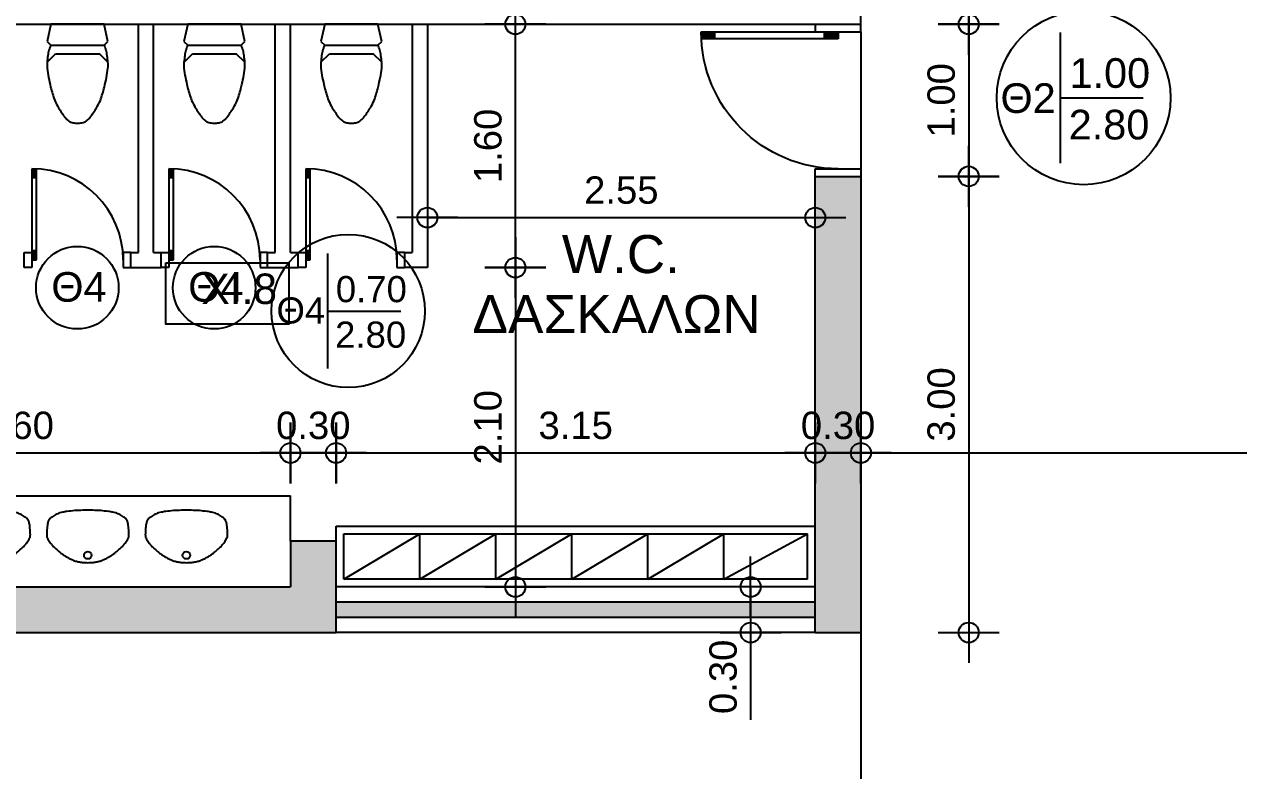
# Model space of a CAD drawing. Header units: metres. Extents: x -11 to 85, y -301 to 135.
# Drawn here: x 16.92 to 24.91, y -209.06 to -204.15 of the extents above; entities that cross this region are included whole.
import ezdxf

# ---------------------------------------------------------------- set-up
doc = ezdxf.new("R2010")
doc.units = ezdxf.units.M
doc.header["$LTSCALE"] = 0.036
doc.header["$PDMODE"] = 2
for name, color, linetype in [('arxitek isogeio', 252, 'Continuous'), ('DIMBLK', 252, 'Continuous'), ('electext', 20, 'Continuous'), ('Epipla', 252, 'Continuous'), ('Parathira', 252, 'Continuous')]:
    doc.layers.add(name, color=color, linetype=linetype)
doc.styles.add('COMU-N', font='arial.ttf')
doc.styles.get("Standard").update_dxf_attribs({"font": 'arial.ttf'})
doc.dimstyles.new('CADWDOT', dxfattribs={"dimscale": 0.1, "dimtxt": 1.8, "dimasz": 0.08, "dimexe": 2, "dimexo": 0, "dimgap": 0.09, "dimtad": 0, "dimrnd": 0.001, "dimzin": 0, "dimdsep": 46, "dimtxsty": 'Standard', "dimblk1": 'ARTDIM', "dimblk2": 'ARTDIM', "dimsah": 1, "dimcen": 0.09, "dimdle": 0.05, "dimse1": 1, "dimse2": 1, "dimadec": 0, "dimazin": 0, "dimtfac": 1, "dimtmove": 0, "dimatfit": 3, "dimldrblk": 'ARTDIM', "dimfxl": 2, "dimtvp": 0.9999, "dimtolj": 1, "dimtzin": 0, "dimarcsym": 0})

# ---------------------------------------------------------------- blocks, each defined once
blk = doc.blocks.new('ARTDIM')
at = {"layer": 'DIMBLK'}
for p, q in [((0, -24.9975), (0, 24.9975)), ((-24.9975, 0), (24.9975, 0))]:
    blk.add_line(p, q, dxfattribs=at)
blk.add_circle((0, 0), 8.25, dxfattribs=at)
blk = doc.blocks.new('*D1321')
at = {"layer": 'arxitek isogeio', "color": 0, "lineweight": -2}
blk.add_line((22.1317, -206.9656), (22.4157, -206.9656), dxfattribs=at)
at = {"layer": 'Defpoints', "color": 0, "transparency": 16777216}
for p in [(22.1237, -206.9656), (22.4237, -206.9656), (22.4237, -206.9656)]:
    blk.add_point(p, dxfattribs=at)
at = {"layer": 'arxitek isogeio', "color": 0, "lineweight": -2, "xscale": 0.008, "yscale": 0.008, "zscale": 0.008, "rotation": 180}
blk.add_blockref('ARTDIM', (22.1237, -206.9656), dxfattribs=at)
at = {"layer": 'arxitek isogeio', "color": 0, "lineweight": -2, "xscale": 0.008, "yscale": 0.008, "zscale": 0.008}
blk.add_blockref('ARTDIM', (22.4237, -206.9656), dxfattribs=at)
at = {"layer": 'arxitek isogeio', "color": 0, "insert": (22.2737, -206.7856), "char_height": 0.18, "attachment_point": 5}
blk.add_mtext('\\A1;0.30', dxfattribs=at)
blk = doc.blocks.new('*D1322')
at = {"layer": 'arxitek isogeio', "color": 0, "lineweight": -2}
blk.add_line((22.4317, -206.9656), (40.1157, -206.9656), dxfattribs=at)
at = {"layer": 'Defpoints', "color": 0, "transparency": 16777216}
for p in [(22.4237, -206.9656), (40.1237, -206.9656), (40.1237, -206.9656)]:
    blk.add_point(p, dxfattribs=at)
at = {"layer": 'arxitek isogeio', "color": 0, "lineweight": -2, "xscale": 0.008, "yscale": 0.008, "zscale": 0.008, "rotation": 180}
blk.add_blockref('ARTDIM', (22.4237, -206.9656), dxfattribs=at)
at = {"layer": 'arxitek isogeio', "color": 0, "lineweight": -2, "xscale": 0.008, "yscale": 0.008, "zscale": 0.008}
blk.add_blockref('ARTDIM', (40.1237, -206.9656), dxfattribs=at)
at = {"layer": 'arxitek isogeio', "color": 0, "insert": (31.2737, -206.7856), "char_height": 0.18, "attachment_point": 5}
blk.add_mtext('\\A1;17.70', dxfattribs=at)
blk = doc.blocks.new('*D1362')
at = {"layer": 'arxitek isogeio', "color": 0, "lineweight": -2}
for p, q in [((21.6986, -207.8548), (21.6986, -208.1388)), ((21.6986, -208.1468), (21.6986, -208.7214))]:
    blk.add_line(p, q, dxfattribs=at)
at = {"layer": 'Defpoints', "color": 0, "transparency": 16777216}
for p in [(22.1237, -207.8468), (21.6986, -208.1468), (22.1237, -208.1468)]:
    blk.add_point(p, dxfattribs=at)
at = {"layer": 'arxitek isogeio', "color": 0, "lineweight": -2, "xscale": 0.008, "yscale": 0.008, "zscale": 0.008}
for p, rotation in [((21.6986, -207.8468), 90), ((21.6986, -208.1468), 270)]:
    blk.add_blockref('ARTDIM', p, dxfattribs=dict(at, rotation=rotation))
at = {"layer": 'arxitek isogeio', "color": 0, "insert": (21.5186, -208.4381), "char_height": 0.18, "attachment_point": 5, "rotation": 90}
blk.add_mtext('\\A1;0.30', dxfattribs=at)
blk = doc.blocks.new('*D1363')
at = {"layer": 'arxitek isogeio', "color": 0, "lineweight": -2}
blk.add_line((22.4157, -212.7331), (14.7817, -212.7331), dxfattribs=at)
at = {"layer": 'Defpoints', "color": 0, "transparency": 16777216}
for p in [(14.7737, -208.1468), (22.4237, -208.1468), (14.7737, -212.7331)]:
    blk.add_point(p, dxfattribs=at)
at = {"layer": 'arxitek isogeio', "color": 0, "lineweight": -2, "xscale": 0.008, "yscale": 0.008, "zscale": 0.008, "rotation": 180.0000000000008}
blk.add_blockref('ARTDIM', (14.7737, -212.7331), dxfattribs=at)
at = {"layer": 'arxitek isogeio', "color": 0, "lineweight": -2, "xscale": 0.008, "yscale": 0.008, "zscale": 0.008}
blk.add_blockref('ARTDIM', (22.4237, -212.7331), dxfattribs=at)
at = {"layer": 'arxitek isogeio', "color": 0, "insert": (18.5987, -212.5531), "char_height": 0.18, "attachment_point": 5}
blk.add_mtext('\\A1;7.65', dxfattribs=at)
blk = doc.blocks.new('*D1373')
at = {"layer": 'arxitek isogeio', "color": 0, "lineweight": -2}
blk.add_line((15.0817, -206.9656), (18.6657, -206.9656), dxfattribs=at)
at = {"layer": 'Defpoints', "color": 0, "transparency": 16777216}
for p in [(18.6737, -206.9656), (15.0737, -207.8468), (18.6737, -207.8468)]:
    blk.add_point(p, dxfattribs=at)
at = {"layer": 'arxitek isogeio', "color": 0, "lineweight": -2, "xscale": 0.008, "yscale": 0.008, "zscale": 0.008, "rotation": 180}
blk.add_blockref('ARTDIM', (15.0737, -206.9656), dxfattribs=at)
at = {"layer": 'arxitek isogeio', "color": 0, "lineweight": -2, "xscale": 0.008, "yscale": 0.008, "zscale": 0.008}
blk.add_blockref('ARTDIM', (18.6737, -206.9656), dxfattribs=at)
at = {"layer": 'arxitek isogeio', "color": 0, "insert": (16.8737, -206.7856), "char_height": 0.18, "attachment_point": 5}
blk.add_mtext('\\A1;3.60', dxfattribs=at)
blk = doc.blocks.new('A$C27552F6E')
at = {"layer": 'Parathira'}
for p, q in [((0, -0.05), (0, 0)), ((0.3, 0), (0.3, -0.05)), ((0.3, -0.05), (0, -0.05)), ((0.15, -0.05), (0.15, -0.095)), ((1.05, -0.05), (0.15, -0.05)), ((0.15, -0.059), (0.24, -0.059)), ((0.15, -0.068), (0.24, -0.068)), ((0.15, -0.077), (0.24, -0.077)), ((0.24, -0.095), (0.24, -0.05)), ((0.96, -0.095), (0.96, -0.05)), ((0.96, -0.059), (1.05, -0.059)), ((0.96, -0.068), (1.0498, -0.068)), ((0.96, -0.077), (1.0496, -0.077)), ((0.15, -0.086), (0.24, -0.086)), ((0.15, -0.095), (1.0489, -0.095)), ((0.96, -0.086), (1.0493, -0.086)), ((0.3, -0.95), (0, -0.95)), ((0, -0.95), (0, -1)), ((0.3, -1), (0.3, -0.95))]:
    blk.add_line(p, q, dxfattribs=at)
blk.add_arc((0.15, -0.05), 0.9, 270, 0, dxfattribs=at)
blk = doc.blocks.new('A$C42762A58')
at = {"layer": 'Parathira'}
for p, q in [((-0.65, 0), (-0.7, 0)), ((-0.65, -0.1), (-0.65, 0)), ((-0.05, 0), (0, 0)), ((-0.05, -0.1), (-0.05, 0)), ((-0.08, -0.05), (-0.08, -0.6492)), ((-0.05, -0.05), (-0.08, -0.05)), ((-0.074, -0.05), (-0.074, -0.11)), ((-0.068, -0.05), (-0.068, -0.11)), ((-0.062, -0.05), (-0.062, -0.11)), ((-0.056, -0.05), (-0.056, -0.11)), ((-0.05, -0.65), (-0.05, -0.05)), ((-0.7, -0.1), (-0.65, -0.1)), ((-0.08, -0.11), (-0.05, -0.11)), ((0, -0.1), (-0.05, -0.1)), ((-0.08, -0.59), (-0.05, -0.59)), ((-0.074, -0.59), (-0.074, -0.6495)), ((-0.068, -0.59), (-0.068, -0.6497)), ((-0.062, -0.59), (-0.062, -0.6499)), ((-0.056, -0.59), (-0.056, -0.65))]:
    blk.add_line(p, q, dxfattribs=at)
blk.add_arc((-0.05, -0.05), 0.6, 180, 270, dxfattribs=at)
blk = doc.blocks.new('A$C01D1717B')
at = {"layer": 'Epipla'}
for p, q in [((0, 0.65), (-0.0135, 0.65)), ((0.0135, 0.65), (0, 0.65)), ((-0.2, 0.2499), (-0.144, 0.1936)), ((0.2, 0.2499), (0.144, 0.1936)), ((0.144, 0.1936), (-0.144, 0.1936)), ((-0.1749, 0.1375), (-0.2001, 0.1135)), ((-0.2001, 0.1135), (-0.175, 0)), ((0.1749, 0.1375), (-0.1749, 0.1375)), ((0.2001, 0.1135), (0.1749, 0.1375)), ((0.175, 0), (0.2001, 0.1135)), ((-0.175, 0), (0.175, 0))]:
    blk.add_line(p, q, dxfattribs=at)
for centre, radius, start, end in [((0.0095, 0.5223), 0.1325, 113.51579, 119.72234), ((0.0017, 0.5015), 0.1493, 95.85809, 107.57426), ((-0.0122, 0.4507), 0.201, 73.93565, 82.632), ((-0.0082, 0.5249), 0.1296, 60.2089, 66.55297), ((0.5838, 0.1051), 0.8367, 142.70814, 147.97743), ((0.0553, 0.4986), 0.178, 128.77549, 140.40019), ((-0.1951, 0.3568), 0.3767, 42.66934, 48.15499), ((-0.6395, 0.0666), 0.9044, 32.21981, 37.09462), ((0.8911, 0.1347), 1.1034, 160.65473, 165.42329), ((0.7563, 0.0754), 1.001, 151.77231, 154.88172), ((-0.4244, 0.2421), 0.6297, 24.20127, 29.14471), ((-1.2303, 0.0313), 1.4578, 15.15651, 18.76547), ((3.6947, -0.473), 3.9714, 167.11691, 168.05479), ((-2.6921, -0.2523), 2.9449, 11.78174, 13.04657), ((1.3013, 0.0857), 1.5151, 169.99422, 172.28131), ((-0.6437, 0.1882), 0.8498, 6.82316, 10.90131), ((0.2581, 0.2701), 0.4586, 177.60795, 182.39205), ((0.9792, 0.3647), 1.1848, 185.51149, 187.67058), ((-1.2553, 0.3966), 1.4627, 352.53456, 354.28337), ((-0.2946, 0.2701), 0.495, 357.78403, 2.21597), ((0.8678, 0.3808), 1.0769, 189.31171, 191.25546), ((0.059, 0.2466), 0.2588, 197.06217, 201.44258), ((-0.8352, 0.5177), 1.0808, 340.22335, 341.27189), ((-0.2569, 0.27), 0.4563, 347.42222, 352.0106), ((-0.027, 0.2178), 0.1683, 203.03727, 208.50997), ((-0.1052, 0.2817), 0.315, 332.76492, 335.68784)]:
    blk.add_arc(centre, radius, start, end, dxfattribs=at)
blk = doc.blocks.new('*D1417')
at = {"layer": 'arxitek isogeio', "color": 0, "lineweight": -2}
blk.add_line((20.1524, -205.7388), (20.1524, -204.1548), dxfattribs=at)
at = {"layer": 'Defpoints', "color": 0, "transparency": 16777216}
for p in [(19.5352, -204.1468), (20.1524, -204.1468), (19.5352, -205.7468)]:
    blk.add_point(p, dxfattribs=at)
at = {"layer": 'arxitek isogeio', "color": 0, "lineweight": -2, "xscale": 0.008, "yscale": 0.008, "zscale": 0.008}
for p, rotation in [((20.1524, -204.1468), 90), ((20.1524, -205.7468), 270)]:
    blk.add_blockref('ARTDIM', p, dxfattribs=dict(at, rotation=rotation))
at = {"layer": 'arxitek isogeio', "color": 0, "insert": (19.9724, -204.9468), "char_height": 0.18, "attachment_point": 5, "rotation": 90}
blk.add_mtext('\\A1;1.60', dxfattribs=at)
blk = doc.blocks.new('*D1418')
at = {"layer": 'arxitek isogeio', "color": 0, "lineweight": -2}
blk.add_line((20.1524, -205.7548), (20.1524, -207.8388), dxfattribs=at)
at = {"layer": 'Defpoints', "color": 0, "transparency": 16777216}
for p in [(19.5352, -205.7468), (19.5352, -207.8468), (20.1524, -207.8468)]:
    blk.add_point(p, dxfattribs=at)
at = {"layer": 'arxitek isogeio', "color": 0, "lineweight": -2, "xscale": 0.008, "yscale": 0.008, "zscale": 0.008}
for p, rotation in [((20.1524, -205.7468), 90), ((20.1524, -207.8468), 270)]:
    blk.add_blockref('ARTDIM', p, dxfattribs=dict(at, rotation=rotation))
at = {"layer": 'arxitek isogeio', "color": 0, "insert": (19.9724, -206.7968), "char_height": 0.18, "attachment_point": 5, "rotation": 90}
blk.add_mtext('\\A1;2.10', dxfattribs=at)
blk = doc.blocks.new('*D1429')
at = {"layer": 'arxitek isogeio', "color": 0, "lineweight": -2}
blk.add_line((23.1324, -203.104), (23.1324, -204.1388), dxfattribs=at)
at = {"layer": 'Defpoints', "color": 0, "transparency": 16777216}
for p in [(22.5267, -203.096), (22.5267, -204.1468), (23.1324, -204.1468)]:
    blk.add_point(p, dxfattribs=at)
at = {"layer": 'arxitek isogeio', "color": 0, "lineweight": -2, "xscale": 0.008, "yscale": 0.008, "zscale": 0.008}
for p, rotation in [((23.1324, -203.096), 90), ((23.1324, -204.1468), 270)]:
    blk.add_blockref('ARTDIM', p, dxfattribs=dict(at, rotation=rotation))
at = {"layer": 'arxitek isogeio', "color": 0, "insert": (22.9524, -203.6214), "char_height": 0.18, "attachment_point": 5, "rotation": 90}
blk.add_mtext('\\A1;1.05', dxfattribs=at)
blk = doc.blocks.new('*D1430')
at = {"layer": 'arxitek isogeio', "color": 0, "lineweight": -2}
blk.add_line((23.1324, -204.1548), (23.1324, -205.1388), dxfattribs=at)
at = {"layer": 'Defpoints', "color": 0, "transparency": 16777216}
for p in [(22.5267, -204.1468), (22.5267, -205.1468), (23.1324, -205.1468)]:
    blk.add_point(p, dxfattribs=at)
at = {"layer": 'arxitek isogeio', "color": 0, "lineweight": -2, "xscale": 0.008, "yscale": 0.008, "zscale": 0.008}
for p, rotation in [((23.1324, -204.1468), 90), ((23.1324, -205.1468), 270)]:
    blk.add_blockref('ARTDIM', p, dxfattribs=dict(at, rotation=rotation))
at = {"layer": 'arxitek isogeio', "color": 0, "insert": (22.9524, -204.6468), "char_height": 0.18, "attachment_point": 5, "rotation": 90}
blk.add_mtext('\\A1;1.00', dxfattribs=at)
blk = doc.blocks.new('*D1431')
at = {"layer": 'arxitek isogeio', "color": 0, "lineweight": -2}
blk.add_line((23.1324, -205.1548), (23.1324, -208.1388), dxfattribs=at)
at = {"layer": 'Defpoints', "color": 0, "transparency": 16777216}
for p in [(22.5267, -205.1468), (22.5267, -208.1468), (23.1324, -208.1468)]:
    blk.add_point(p, dxfattribs=at)
at = {"layer": 'arxitek isogeio', "color": 0, "lineweight": -2, "xscale": 0.008, "yscale": 0.008, "zscale": 0.008}
for p, rotation in [((23.1324, -205.1468), 90), ((23.1324, -208.1468), 270)]:
    blk.add_blockref('ARTDIM', p, dxfattribs=dict(at, rotation=rotation))
at = {"layer": 'arxitek isogeio', "color": 0, "insert": (22.9524, -206.6468), "char_height": 0.18, "attachment_point": 5, "rotation": 90}
blk.add_mtext('\\A1;3.00', dxfattribs=at)
blk = doc.blocks.new('*D1433')
at = {"layer": 'arxitek isogeio', "color": 0, "lineweight": -2}
blk.add_line((18.6817, -206.9656), (18.9657, -206.9656), dxfattribs=at)
at = {"layer": 'Defpoints', "color": 0, "transparency": 16777216}
for p in [(18.9737, -206.9656), (18.6737, -207.5468), (18.9737, -207.5468)]:
    blk.add_point(p, dxfattribs=at)
at = {"layer": 'arxitek isogeio', "color": 0, "lineweight": -2, "xscale": 0.008, "yscale": 0.008, "zscale": 0.008, "rotation": 180}
blk.add_blockref('ARTDIM', (18.6737, -206.9656), dxfattribs=at)
at = {"layer": 'arxitek isogeio', "color": 0, "lineweight": -2, "xscale": 0.008, "yscale": 0.008, "zscale": 0.008}
blk.add_blockref('ARTDIM', (18.9737, -206.9656), dxfattribs=at)
at = {"layer": 'arxitek isogeio', "color": 0, "insert": (18.8237, -206.7856), "char_height": 0.18, "attachment_point": 5}
blk.add_mtext('\\A1;0.30', dxfattribs=at)
blk = doc.blocks.new('*D1434')
at = {"layer": 'arxitek isogeio', "color": 0, "lineweight": -2}
blk.add_line((18.9817, -206.9656), (22.1157, -206.9656), dxfattribs=at)
at = {"layer": 'Defpoints', "color": 0, "transparency": 16777216}
for p in [(22.1237, -206.9656), (18.9737, -207.5468), (22.1237, -207.5468)]:
    blk.add_point(p, dxfattribs=at)
at = {"layer": 'arxitek isogeio', "color": 0, "lineweight": -2, "xscale": 0.008, "yscale": 0.008, "zscale": 0.008, "rotation": 180}
blk.add_blockref('ARTDIM', (18.9737, -206.9656), dxfattribs=at)
at = {"layer": 'arxitek isogeio', "color": 0, "lineweight": -2, "xscale": 0.008, "yscale": 0.008, "zscale": 0.008}
blk.add_blockref('ARTDIM', (22.1237, -206.9656), dxfattribs=at)
at = {"layer": 'arxitek isogeio', "color": 0, "insert": (20.5487, -206.7856), "char_height": 0.18, "attachment_point": 5}
blk.add_mtext('\\A1;3.15', dxfattribs=at)
blk = doc.blocks.new('*D1435')
at = {"layer": 'arxitek isogeio', "color": 0, "lineweight": -2}
blk.add_line((19.5817, -205.4182), (22.1157, -205.4182), dxfattribs=at)
at = {"layer": 'Defpoints', "color": 0, "transparency": 16777216}
for p in [(22.1237, -205.4182), (19.5737, -205.7468), (22.1237, -205.7468)]:
    blk.add_point(p, dxfattribs=at)
at = {"layer": 'arxitek isogeio', "color": 0, "lineweight": -2, "xscale": 0.008, "yscale": 0.008, "zscale": 0.008, "rotation": 180}
blk.add_blockref('ARTDIM', (19.5737, -205.4182), dxfattribs=at)
at = {"layer": 'arxitek isogeio', "color": 0, "lineweight": -2, "xscale": 0.008, "yscale": 0.008, "zscale": 0.008}
blk.add_blockref('ARTDIM', (22.1237, -205.4182), dxfattribs=at)
at = {"layer": 'arxitek isogeio', "color": 0, "insert": (20.8487, -205.2382), "char_height": 0.18, "attachment_point": 5}
blk.add_mtext('\\A1;2.55', dxfattribs=at)
blk = doc.blocks.new('A$C24165042')
at = {"layer": 'Epipla'}
for p in [(-3.6, 0.3), (0, 0)]:
    blk.add_line(p, (0, 0.3), dxfattribs=at)
for points in [[(-3.293, 0.204, -0.013573), (-3.3462, 0.2015, -0.014031), (-3.3974, 0.1963, -0.016899), (-3.4265, 0.1915, -0.026903), (-3.4444, 0.1868, -0.022108), (-3.4589, 0.1816, -0.02356), (-3.4721, 0.1754, -0.017273), (-3.4847, 0.1681, -0.016233), (-3.4976, 0.1595, -0.019418), (-3.5066, 0.1525, -0.028587), (-3.5122, 0.1471, -0.048992), (-3.5169, 0.1411, -0.042361), (-3.521, 0.1333, -0.029511), (-3.5238, 0.1251, -0.023278), (-3.5262, 0.1145, -0.021917), (-3.529, 0.0941, -0.012795), (-3.5314, 0.0589, -0.010423), (-3.5317, 0.0426, -0.025297), (-3.5314, 0.0359, -0.065971), (-3.5299, 0.0297, -0.025481), (-3.5232, 0.0146, -0.03528), (-3.5074, -0.0121, -0.045566), (-3.4919, -0.0305, -0.006128), (-3.4809, -0.0411, -0.007593), (-3.4718, -0.0494, -0.008578), (-3.4457, -0.0718, -0.015938), (-3.4311, -0.0832, -0.014374), (-3.4211, -0.09, -0.00754), (-3.4015, -0.1021, -0.014471), (-3.3816, -0.1133, -0.015125), (-3.362, -0.1229, -0.030702), (-3.3478, -0.1282, -0.018445), (-3.3236, -0.1347, -0.031404), (-3.2961, -0.1392, -0.024993), (-3.2612, -0.141, -0.024993), (-3.2263, -0.1392, -0.031404), (-3.1988, -0.1347, -0.018445), (-3.1746, -0.1282, -0.030702), (-3.1604, -0.1229, -0.015125), (-3.1408, -0.1133, -0.014471), (-3.1208, -0.1021, -0.00754), (-3.1013, -0.09, -0.014374), (-3.0913, -0.0832, -0.015938), (-3.0767, -0.0718, -0.008578), (-3.0505, -0.0494, -0.007593), (-3.0414, -0.0411, -0.006128), (-3.0304, -0.0305, -0.045566), (-3.015, -0.0121, -0.03528), (-2.9991, 0.0146, -0.025481), (-2.9925, 0.0297, -0.065971), (-2.991, 0.0359, -0.025297), (-2.9907, 0.0426, -0.010423), (-2.991, 0.0589, -0.012795), (-2.9934, 0.0941, -0.021917), (-2.9962, 0.1145, -0.023278), (-2.9986, 0.1251, -0.029511), (-3.0014, 0.1333, -0.042361), (-3.0055, 0.1411, -0.048992), (-3.0101, 0.1471, -0.028587), (-3.0158, 0.1525, -0.019418), (-3.0248, 0.1595, -0.016233), (-3.0377, 0.1681, -0.017273), (-3.0503, 0.1754, -0.02356), (-3.0634, 0.1816, -0.022108), (-3.0779, 0.1868, -0.026903), (-3.0959, 0.1915, -0.016899), (-3.1249, 0.1963, -0.014031), (-3.1762, 0.2015, -0.013573), (-3.2293, 0.204, -0.004952), (-3.2612, 0.2043, -0.004952)], [(-2.6583, 0.204, -0.013573), (-2.7115, 0.2015, -0.014031), (-2.7627, 0.1963, -0.016899), (-2.7918, 0.1915, -0.026903), (-2.8097, 0.1868, -0.022108), (-2.8242, 0.1816, -0.02356), (-2.8373, 0.1754, -0.017273), (-2.8499, 0.1681, -0.016233), (-2.8628, 0.1595, -0.019418), (-2.8719, 0.1525, -0.028587), (-2.8775, 0.1471, -0.048992), (-2.8822, 0.1411, -0.042361), (-2.8862, 0.1333, -0.029511), (-2.889, 0.1251, -0.023278), (-2.8915, 0.1145, -0.021917), (-2.8943, 0.0941, -0.012795), (-2.8966, 0.0589, -0.010423), (-2.897, 0.0426, -0.025297), (-2.8966, 0.0359, -0.065971), (-2.8952, 0.0297, -0.025481), (-2.8885, 0.0146, -0.03528), (-2.8726, -0.0121, -0.045566), (-2.8572, -0.0305, -0.006128), (-2.8462, -0.0411, -0.007593), (-2.8371, -0.0494, -0.008578), (-2.811, -0.0718, -0.015938), (-2.7963, -0.0832, -0.014374), (-2.7864, -0.09, -0.00754), (-2.7668, -0.1021, -0.014471), (-2.7469, -0.1133, -0.015125), (-2.7272, -0.1229, -0.030702), (-2.7131, -0.1282, -0.018445), (-2.6888, -0.1347, -0.031404), (-2.6614, -0.1392, -0.024993), (-2.6265, -0.141, -0.024993), (-2.5915, -0.1392, -0.031404), (-2.5641, -0.1347, -0.018445), (-2.5398, -0.1282, -0.030702), (-2.5257, -0.1229, -0.015125), (-2.506, -0.1133, -0.014471), (-2.4861, -0.1021, -0.00754), (-2.4665, -0.09, -0.014374), (-2.4566, -0.0832, -0.015938), (-2.4419, -0.0718, -0.008578), (-2.4158, -0.0494, -0.007593), (-2.4067, -0.0411, -0.006128), (-2.3957, -0.0305, -0.045566), (-2.3803, -0.0121, -0.03528), (-2.3644, 0.0146, -0.025481), (-2.3577, 0.0297, -0.065971), (-2.3563, 0.0359, -0.025297), (-2.3559, 0.0426, -0.010423), (-2.3563, 0.0589, -0.012795), (-2.3586, 0.0941, -0.021917), (-2.3614, 0.1145, -0.023278), (-2.3639, 0.1251, -0.029511), (-2.3667, 0.1333, -0.042361), (-2.3707, 0.1411, -0.048992), (-2.3754, 0.1471, -0.028587), (-2.3811, 0.1525, -0.019418), (-2.3901, 0.1595, -0.016233), (-2.403, 0.1681, -0.017273), (-2.4156, 0.1754, -0.02356), (-2.4287, 0.1816, -0.022108), (-2.4432, 0.1868, -0.026903), (-2.4611, 0.1915, -0.016899), (-2.4902, 0.1963, -0.014031), (-2.5414, 0.2015, -0.013573), (-2.5946, 0.204, -0.004952), (-2.6265, 0.2043, -0.004952)], [(-2.0126, 0.204, -0.013573), (-2.0658, 0.2015, -0.014031), (-2.117, 0.1963, -0.016899), (-2.1461, 0.1915, -0.026903), (-2.164, 0.1868, -0.022108), (-2.1785, 0.1816, -0.02356), (-2.1916, 0.1754, -0.017273), (-2.2042, 0.1681, -0.016233), (-2.2171, 0.1595, -0.019418), (-2.2261, 0.1525, -0.028587), (-2.2318, 0.1471, -0.048992), (-2.2365, 0.1411, -0.042361), (-2.2405, 0.1333, -0.029511), (-2.2433, 0.1251, -0.023278), (-2.2458, 0.1145, -0.021917), (-2.2486, 0.0941, -0.012795), (-2.2509, 0.0589, -0.010423), (-2.2513, 0.0426, -0.025297), (-2.2509, 0.0359, -0.065971), (-2.2495, 0.0297, -0.025481), (-2.2428, 0.0146, -0.03528), (-2.2269, -0.0121, -0.045566), (-2.2115, -0.0305, -0.006128), (-2.2005, -0.0411, -0.007593), (-2.1914, -0.0494, -0.008578), (-2.1653, -0.0718, -0.015938), (-2.1506, -0.0832, -0.014374), (-2.1407, -0.09, -0.00754), (-2.1211, -0.1021, -0.014471), (-2.1012, -0.1133, -0.015125), (-2.0815, -0.1229, -0.030702), (-2.0674, -0.1282, -0.018445), (-2.0431, -0.1347, -0.031404), (-2.0156, -0.1392, -0.024993), (-1.9807, -0.141, -0.024993), (-1.9458, -0.1392, -0.031404), (-1.9184, -0.1347, -0.018445), (-1.8941, -0.1282, -0.030702), (-1.88, -0.1229, -0.015125), (-1.8603, -0.1133, -0.014471), (-1.8404, -0.1021, -0.00754), (-1.8208, -0.09, -0.014374), (-1.8109, -0.0832, -0.015938), (-1.7962, -0.0718, -0.008578), (-1.7701, -0.0494, -0.007593), (-1.761, -0.0411, -0.006128), (-1.75, -0.0305, -0.045566), (-1.7345, -0.0121, -0.03528), (-1.7187, 0.0146, -0.025481), (-1.712, 0.0297, -0.065971), (-1.7105, 0.0359, -0.025297), (-1.7102, 0.0426, -0.010423), (-1.7105, 0.0589, -0.012795), (-1.7129, 0.0941, -0.021917), (-1.7157, 0.1145, -0.023278), (-1.7182, 0.1251, -0.029511), (-1.721, 0.1333, -0.042361), (-1.725, 0.1411, -0.048992), (-1.7297, 0.1471, -0.028587), (-1.7353, 0.1525, -0.019418), (-1.7444, 0.1595, -0.016233), (-1.7572, 0.1681, -0.017273), (-1.7699, 0.1754, -0.02356), (-1.783, 0.1816, -0.022108), (-1.7975, 0.1868, -0.026903), (-1.8154, 0.1915, -0.016899), (-1.8445, 0.1963, -0.014031), (-1.8957, 0.2015, -0.013573), (-1.9489, 0.204, -0.004952), (-1.9807, 0.2043, -0.004952)], [(-1.3641, 0.204, -0.013573), (-1.4173, 0.2015, -0.014031), (-1.4686, 0.1963, -0.016899), (-1.4976, 0.1915, -0.026903), (-1.5155, 0.1868, -0.022108), (-1.53, 0.1816, -0.02356), (-1.5432, 0.1754, -0.017273), (-1.5558, 0.1681, -0.016233), (-1.5687, 0.1595, -0.019418), (-1.5777, 0.1525, -0.028587), (-1.5833, 0.1471, -0.048992), (-1.588, 0.1411, -0.042361), (-1.5921, 0.1333, -0.029511), (-1.5949, 0.1251, -0.023278), (-1.5973, 0.1145, -0.021917), (-1.6001, 0.0941, -0.012795), (-1.6025, 0.0589, -0.010423), (-1.6028, 0.0426, -0.025297), (-1.6025, 0.0359, -0.065971), (-1.601, 0.0297, -0.025481), (-1.5943, 0.0146, -0.03528), (-1.5785, -0.0121, -0.045566), (-1.563, -0.0305, -0.006128), (-1.552, -0.0411, -0.007593), (-1.5429, -0.0494, -0.008578), (-1.5168, -0.0718, -0.015938), (-1.5022, -0.0832, -0.014374), (-1.4922, -0.09, -0.00754), (-1.4726, -0.1021, -0.014471), (-1.4527, -0.1133, -0.015125), (-1.4331, -0.1229, -0.030702), (-1.4189, -0.1282, -0.018445), (-1.3947, -0.1347, -0.031404), (-1.3672, -0.1392, -0.024993), (-1.3323, -0.141, -0.024993), (-1.2974, -0.1392, -0.031404), (-1.2699, -0.1347, -0.018445), (-1.2457, -0.1282, -0.030702), (-1.2315, -0.1229, -0.015125), (-1.2119, -0.1133, -0.014471), (-1.1919, -0.1021, -0.00754), (-1.1724, -0.09, -0.014374), (-1.1624, -0.0832, -0.015938), (-1.1478, -0.0718, -0.008578), (-1.1216, -0.0494, -0.007593), (-1.1125, -0.0411, -0.006128), (-1.1016, -0.0305, -0.045566), (-1.0861, -0.0121, -0.03528), (-1.0702, 0.0146, -0.025481), (-1.0636, 0.0297, -0.065971), (-1.0621, 0.0359, -0.025297), (-1.0618, 0.0426, -0.010423), (-1.0621, 0.0589, -0.012795), (-1.0645, 0.0941, -0.021917), (-1.0673, 0.1145, -0.023278), (-1.0697, 0.1251, -0.029511), (-1.0725, 0.1333, -0.042361), (-1.0766, 0.1411, -0.048992), (-1.0813, 0.1471, -0.028587), (-1.0869, 0.1525, -0.019418), (-1.0959, 0.1595, -0.016233), (-1.1088, 0.1681, -0.017273), (-1.1214, 0.1754, -0.02356), (-1.1345, 0.1816, -0.022108), (-1.1491, 0.1868, -0.026903), (-1.167, 0.1915, -0.016899), (-1.196, 0.1963, -0.014031), (-1.2473, 0.2015, -0.013573), (-1.3004, 0.204, -0.004952), (-1.3323, 0.2043, -0.004952)], [(-0.7157, 0.204, -0.013573), (-0.7689, 0.2015, -0.014031), (-0.8201, 0.1963, -0.016899), (-0.8492, 0.1915, -0.026903), (-0.8671, 0.1868, -0.022108), (-0.8816, 0.1816, -0.02356), (-0.8947, 0.1754, -0.017273), (-0.9073, 0.1681, -0.016233), (-0.9202, 0.1595, -0.019418), (-0.9292, 0.1525, -0.028587), (-0.9349, 0.1471, -0.048992), (-0.9396, 0.1411, -0.042361), (-0.9436, 0.1333, -0.029511), (-0.9464, 0.1251, -0.023278), (-0.9489, 0.1145, -0.021917), (-0.9517, 0.0941, -0.012795), (-0.954, 0.0589, -0.010423), (-0.9544, 0.0426, -0.025297), (-0.954, 0.0359, -0.065971), (-0.9526, 0.0297, -0.025481), (-0.9459, 0.0146, -0.03528), (-0.93, -0.0121, -0.045566), (-0.9146, -0.0305, -0.006128), (-0.9036, -0.0411, -0.007593), (-0.8945, -0.0494, -0.008578), (-0.8684, -0.0718, -0.015938), (-0.8537, -0.0832, -0.014374), (-0.8438, -0.09, -0.00754), (-0.8242, -0.1021, -0.014471), (-0.8043, -0.1133, -0.015125), (-0.7846, -0.1229, -0.030702), (-0.7705, -0.1282, -0.018445), (-0.7462, -0.1347, -0.031404), (-0.7188, -0.1392, -0.024993), (-0.6838, -0.141, -0.024993), (-0.6489, -0.1392, -0.031404), (-0.6215, -0.1347, -0.018445), (-0.5972, -0.1282, -0.030702), (-0.5831, -0.1229, -0.015125), (-0.5634, -0.1133, -0.014471), (-0.5435, -0.1021, -0.00754), (-0.5239, -0.09, -0.014374), (-0.514, -0.0832, -0.015938), (-0.4993, -0.0718, -0.008578), (-0.4732, -0.0494, -0.007593), (-0.4641, -0.0411, -0.006128), (-0.4531, -0.0305, -0.045566), (-0.4377, -0.0121, -0.03528), (-0.4218, 0.0146, -0.025481), (-0.4151, 0.0297, -0.065971), (-0.4137, 0.0359, -0.025297), (-0.4133, 0.0426, -0.010423), (-0.4137, 0.0589, -0.012795), (-0.416, 0.0941, -0.021917), (-0.4188, 0.1145, -0.023278), (-0.4213, 0.1251, -0.029511), (-0.4241, 0.1333, -0.042361), (-0.4281, 0.1411, -0.048992), (-0.4328, 0.1471, -0.028587), (-0.4384, 0.1525, -0.019418), (-0.4475, 0.1595, -0.016233), (-0.4604, 0.1681, -0.017273), (-0.473, 0.1754, -0.02356), (-0.4861, 0.1816, -0.022108), (-0.5006, 0.1868, -0.026903), (-0.5185, 0.1915, -0.016899), (-0.5476, 0.1963, -0.014031), (-0.5988, 0.2015, -0.013573), (-0.652, 0.204, -0.004952), (-0.6838, 0.2043, -0.004952)]]:
    blk.add_lwpolyline(points, format="xyb", close=True, dxfattribs=at)
for centre in [(-3.2612, -0.0913), (-2.6265, -0.0913), (-1.9807, -0.0913), (-1.3323, -0.0913), (-0.6838, -0.0913)]:
    blk.add_circle(centre, 0.025, dxfattribs=at)
blk = doc.blocks.new('A$C3C7B00C9')
at = {"layer": 'Epipla'}
for p, q in [((0, 0.6), (0, 0.7)), ((0, 0.7), (3.15, 0.7)), ((0.05, 0.35), (0.05, 0.65)), ((0.05, 0.65), (3.1, 0.65)), ((0.05, 0.35), (0.55, 0.65)), ((0.55, 0.35), (0.55, 0.65)), ((0.55, 0.35), (1.05, 0.65)), ((1.05, 0.35), (1.05, 0.65)), ((1.05, 0.35), (1.55, 0.65)), ((1.55, 0.35), (1.55, 0.65)), ((1.55, 0.35), (2.05, 0.65)), ((2.05, 0.35), (2.05, 0.65)), ((2.05, 0.35), (2.55, 0.65)), ((2.55, 0.35), (2.55, 0.65)), ((2.55, 0.35), (3.1, 0.65)), ((3.1, 0.35), (3.1, 0.65)), ((3.1, 0.35), (0.05, 0.35))]:
    blk.add_line(p, q, dxfattribs=at)

msp = doc.modelspace()

# ---------------------------------------------------------------- hatches: boundary and pattern name
at = {"layer": 'arxitek isogeio'}
for points in [[(22.1237, -208.1468), (22.1737, -208.1468), (22.4237, -208.1468), (22.4237, -205.1468), (22.1237, -205.1468)], [(18.9737, -208.1468), (18.9737, -207.5468), (18.6737, -207.5468), (18.6737, -207.8468), (15.0737, -207.8468), (15.0737, -207.5468), (14.7737, -207.5468), (14.7737, -208.1468)], [(22.1237, -207.9468), (18.9737, -207.9468), (18.9737, -208.0468), (22.1237, -208.0468)]]:
    msp.add_hatch(color=256, dxfattribs=at).paths.add_polyline_path(points)

# ---------------------------------------------------------------- linework, layer by layer
for p, q in [((22.4237, -204.1468), (22.4237, -203.096)), ((15.0737, -204.1468), (22.1237, -204.1468)), ((17.6737, -205.6468), (17.6737, -204.1468)), ((17.7737, -205.6468), (17.7737, -204.1468)), ((18.5737, -205.6468), (18.5737, -204.1468)), ((18.6737, -205.6468), (18.6737, -204.1468)), ((19.4737, -204.1468), (19.4737, -205.6468)), ((19.5737, -204.1468), (19.5737, -205.7468)), ((22.1237, -204.1468), (22.4237, -204.1468)), ((22.4237, -204.1968), (22.4237, -205.0968)), ((23.7341, -204.2016), (23.7341, -205.0596)), ((23.7341, -204.6306), (24.2801, -204.6306)), ((22.1237, -205.1468), (22.4237, -205.1468)), ((22.1237, -208.1468), (22.1237, -205.1468)), ((22.4237, -205.1468), (22.4237, -208.1468)), ((16.9237, -205.7468), (16.9237, -205.6468)), ((17.6237, -205.7468), (17.6237, -205.6468)), ((17.6237, -205.6468), (17.6737, -205.6468)), ((17.7737, -205.6468), (17.8237, -205.6468)), ((17.8237, -205.7468), (17.8237, -205.6468)), ((18.5237, -205.7468), (18.5237, -205.6468)), ((18.5237, -205.6468), (18.5737, -205.6468)), ((18.6737, -205.6468), (18.7237, -205.6468)), ((18.7237, -205.7468), (18.7237, -205.6468)), ((18.9176, -205.654), (18.9176, -206.4108)), ((19.4237, -205.6468), (19.4737, -205.6468)), ((19.4237, -205.6468), (19.4237, -205.7468)), ((17.6237, -205.7468), (17.8237, -205.7468)), ((18.5237, -205.7468), (18.7237, -205.7468)), ((19.5737, -205.7468), (19.4237, -205.7468)), ((18.9176, -206.0324), (19.3992, -206.0324)), ((18.6737, -207.5468), (18.6737, -207.8468)), ((18.9737, -207.5468), (18.6737, -207.5468)), ((18.9737, -208.1468), (18.9737, -207.5468)), ((15.0737, -207.8468), (18.6737, -207.8468)), ((22.1237, -207.8468), (18.9737, -207.8468)), ((22.1237, -207.9468), (18.9737, -207.9468)), ((22.1237, -208.0468), (18.9737, -208.0468)), ((14.7737, -208.1468), (18.9737, -208.1468)), ((22.1237, -208.1468), (18.9737, -208.1468)), ((22.1237, -208.1468), (22.4237, -208.1468)), ((22.4237, -208.1468), (22.4237, -210.8468))]:
    msp.add_line(p, q, dxfattribs=at)
for centre, radius in [((23.8878, -204.6306), 0.5712), ((19.0532, -206.0324), 0.5038), ((17.2724, -205.8791), 0.2715), ((18.1724, -205.8791), 0.2715)]:
    msp.add_circle(centre, radius, dxfattribs=at)
at = {"layer": 'electext'}
msp.add_lwpolyline([(17.8552, -205.716), (18.6629, -205.716), (18.6629, -206.1194), (17.8552, -206.1194)], close=True, dxfattribs=at)

# ---------------------------------------------------------------- block references
at = {"layer": 'arxitek isogeio', "rotation": 180}
for name, p in [('A$C01D1717B', (17.2737, -204.1468)), ('A$C01D1717B', (18.1737, -204.1468)), ('A$C01D1717B', (19.0737, -204.1468)), ('A$C42762A58', (16.9237, -205.7468)), ('A$C42762A58', (17.8237, -205.7468)), ('A$C42762A58', (18.7237, -205.7468))]:
    msp.add_blockref(name, p, dxfattribs=at)
at = {"layer": 'arxitek isogeio', "xscale": -1}
msp.add_blockref('A$C27552F6E', (22.4237, -204.1468), dxfattribs=at)
at = {"layer": 'arxitek isogeio'}
for name, p in [('A$C24165042', (18.6737, -207.5468)), ('A$C3C7B00C9', (18.9737, -208.1468))]:
    msp.add_blockref(name, p, dxfattribs=at)

# ---------------------------------------------------------------- texts
at = {"layer": 'arxitek isogeio', "style": 'COMU-N'}
for s, height, p in [('1.00', 0.195, (23.7953, -204.5648)), ('Θ2', 0.195, (23.3415, -204.7298)), ('2.80', 0.195, (23.7901, -204.9041)), ('W.C. ', 0.25, (20.4581, -205.783)), ('Θ4', 0.195, (17.1014, -205.9713)), ('Θ4', 0.195, (18.0014, -205.9713)), ('0.70', 0.172, (18.9716, -205.9744)), ('Θ4', 0.172, (18.5817, -206.1145)), ('ΔΑΣΚΑΛΩΝ', 0.25, (19.8707, -206.178)), ('2.80', 0.172, (18.967, -206.2737))]:
    msp.add_text(s, height=height, dxfattribs=at).set_placement(p)
at = {"layer": 'electext', "style": 'COMU-N'}
msp.add_text('XI.8', height=0.2, dxfattribs=at).set_placement((18.0883, -205.986))

# ---------------------------------------------------------------- dimensions: what is measured, and where the dimension line sits
at = {"layer": 'arxitek isogeio'}
for base, p1, p2, picture, middle in [((23.1324, -204.1468), (22.5267, -203.096), (22.5267, -204.1468), '*D1429', (22.9524, -203.6214)), ((20.1524, -204.1468), (19.5352, -205.7468), (19.5352, -204.1468), '*D1417', (19.9724, -204.9468)), ((23.1324, -205.1468), (22.5267, -204.1468), (22.5267, -205.1468), '*D1430', (22.9524, -204.6468)), ((23.1324, -208.1468), (22.5267, -205.1468), (22.5267, -208.1468), '*D1431', (22.9524, -206.6468)), ((20.1524, -207.8468), (19.5352, -205.7468), (19.5352, -207.8468), '*D1418', (19.9724, -206.7968)), ((21.6986, -208.1468), (22.1237, -207.8468), (22.1237, -208.1468), '*D1362', (21.5186, -208.4381))]:
    dim = msp.add_linear_dim(base=base, p1=p1, p2=p2, angle=90, dimstyle='CADWDOT', dxfattribs=at)
    dim.commit()
    dim.dimension.update_dxf_attribs({"geometry": picture, "text_midpoint": middle})
for base, p1, p2, picture, middle in [((22.1237, -205.4182), (19.5737, -205.7468), (22.1237, -205.7468), '*D1435', (20.8487, -205.2382)), ((18.6737, -206.9656), (15.0737, -207.8468), (18.6737, -207.8468), '*D1373', (16.8737, -206.7856)), ((22.1237, -206.9656), (18.9737, -207.5468), (22.1237, -207.5468), '*D1434', (20.5487, -206.7856)), ((40.1237, -206.9656), (22.4237, -206.9656), (40.1237, -206.9656), '*D1322', (31.2737, -206.7856))]:
    dim = msp.add_linear_dim(base=base, p1=p1, p2=p2, dimstyle='CADWDOT', dxfattribs=at)
    dim.commit()
    dim.dimension.update_dxf_attribs({"geometry": picture, "text_midpoint": middle})
for base, p1, p2, picture, middle in [((18.9737, -206.9656), (18.6737, -207.5468), (18.9737, -207.5468), '*D1433', (18.8237, -206.9656)), ((22.4237, -206.9656), (22.1237, -206.9656), (22.4237, -206.9656), '*D1321', (22.2737, -206.9656))]:
    dim = msp.add_linear_dim(base=base, p1=p1, p2=p2, dimstyle='CADWDOT', dxfattribs=at)
    dim.commit()
    dim.dimension.update_dxf_attribs({"geometry": picture, "text_midpoint": middle, "dimtype": 160})
dim = msp.add_aligned_dim(p1=(22.4237, -208.1468), p2=(14.7737, -208.1468), distance=4.5863, dimstyle='CADWDOT', dxfattribs=at)
dim.commit()
dim.dimension.update_dxf_attribs({"geometry": '*D1363', "text_midpoint": (18.5987, -212.5531)})

doc.saveas('drawing.dxf')
